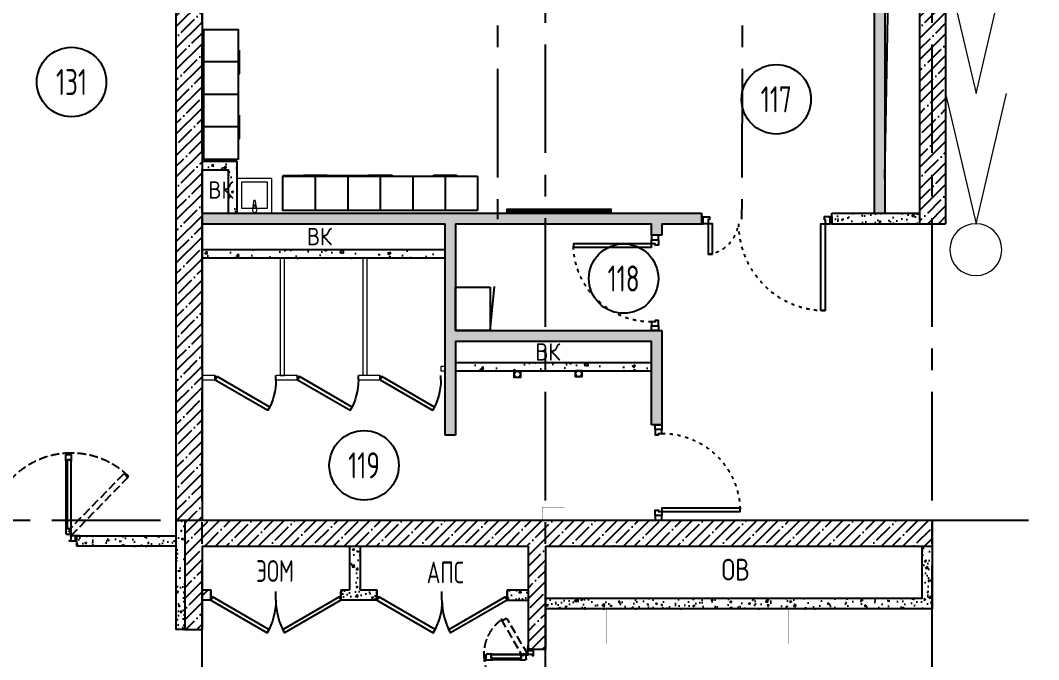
# Model space of a CAD drawing. Header units: millimetres. Extents: x -9318 to 9016603, y 0 to 838141.
# Drawn here: x 78905 to 90633, y 169968 to 177329 of the extents above; entities that cross this region are included whole.
import ezdxf
from ezdxf import colors
from ezdxf.entities.mleader import LeaderData, LeaderLine
from ezdxf.enums import TextEntityAlignment as Align
from ezdxf.math import Vec2, Vec3

# ---------------------------------------------------------------- set-up
doc = ezdxf.new("R2010")
doc.units = ezdxf.units.MM
for name, pattern in [('ACAD_ISO03W100', [30, 12, -18]), ('CENTER', [2, 1.25, -0.25, 0.25, -0.25]), ('ГОСТ 2.303 4', [7, 5, -2, 0])]:
    doc.linetypes.add(name, pattern=pattern)
for name, color, linetype, lineweight in [('АР_Номер помещения', 1, 'Continuous', 25), ('Сан.техника', 151, 'Continuous', 9), ('ТХ_мебель передв', 250, 'Continuous', 13)]:
    doc.layers.add(name, color=color, linetype=linetype, lineweight=lineweight)
doc.layers.add('ТХ_дозаторы', color=7, linetype='Continuous')
doc.layers.add('ТХ_обор_бытовое', color=14, linetype='Continuous')
doc.styles.add('ICOCPEUR', font='isocpeur.ttf')
doc.styles.add('ISOCPEUR', font='isocpeur.ttf', dxfattribs={"width": 0.7})
doc.linetypes.add('Ground1', pattern='A,12,[130,ltypeshp.shx,S=3,R=-150,X=0,Y=-2.598],3,[130,ltypeshp.shx,S=3,R=-150,X=0,Y=-2.598],3,[130,ltypeshp.shx,S=3,R=-150,X=0,Y=-2.598],0', length=18)
doc.linetypes.add('Ground2', pattern='A,12,[130,ltypeshp.shx,S=3,R=-210,X=0,Y=-2.598],3,[130,ltypeshp.shx,S=3,R=-210,X=0,Y=-2.598],3,[130,ltypeshp.shx,S=3,R=-210,X=0,Y=-2.598],0', length=18)
pattern_1 = [(50, (275635.95, 96407.27), (215.17805, -18.82564), [22.5, -247.5]), (355, (275635.95, 96407.27), (-41.6254, 225.65764), [18, -198]), (100.45144, (275653.88, 96405.7), (173.55265, 206.832), [19.12206, -210.34263]), (46.1842, (275635.95, 96467.27), (320.1724, -49.6558), [33.75, -371.25]), (96.63564, (275662.63, 96463.14), (280.3986, 292.2356), [28.6831, -315.51413]), (351.18416, (275635.95, 96467.27), (280.3986, 292.2356), [27, -297]), (21, (275665.95, 96452.27), (179.07212, -120.78567), [22.5, -247.5]), (326, (275665.95, 96452.27), (72.9946, 217.54501), [18, -198]), (71.45144, (275680.87, 96442.2), (252.06671, 96.75935), [19.12206, -210.34263]), (37.5, (275635.95, 96407.274), (3.647957, 99.868156), [0, -195.6, 0, -201, 0, -198.75]), (7.5, (275635.95, 96407.27), (78.92086, 118.323514), [0, -114.6, 0, -191.1, 0, -75.75]), (327.5, (275569.05, 96407.274), (160.14673, -6.76646), [0, -75, 0, -234, 0, -310.5]), (317.5, (275539.05, 96407.27), (174.95585, 30.031495), [0, -97.5, 0, -155.4, 0, -220.5])]

# ---------------------------------------------------------------- blocks, each defined once
blk = doc.blocks.new('*U980')
at = {"color": 8}
for p, q in [((-750, 0), (-750, 100)), ((0, 0), (0, 100))]:
    blk.add_line(p, q, dxfattribs=at)
blk.add_lwpolyline([(0, 0), (-650, -375), (-671, -337), (-22, 38)], close=True, dxfattribs=at)
blk.add_arc((0, 0), 750, 180, 210, dxfattribs=at)
blk = doc.blocks.new('*U975')
at = {"color": 8}
for p, q in [((-750, 0), (-750, 100)), ((0, 0), (0, 100))]:
    blk.add_line(p, q, dxfattribs=at)
blk.add_lwpolyline([(0, 0), (-650, -375), (-671, -337), (-22, 38)], close=True, dxfattribs=at)
blk.add_arc((0, 0), 750, 180, 210, dxfattribs=at)
blk = doc.blocks.new('*U971')
at = {"color": 8}
for p, q in [((-700, 0), (-700, 50)), ((0, 0), (0, 50))]:
    blk.add_line(p, q, dxfattribs=at)
blk.add_lwpolyline([(0, 0), (-606, -350), (-628, -312), (-22, 38)], close=True, dxfattribs=at)
blk.add_arc((0, 0), 700, 180, 210, dxfattribs=at)
blk = doc.blocks.new('*U961')
at = {"color": 8}
for p, q in [((-700, 0), (-700, 50)), ((0, 0), (0, 50))]:
    blk.add_line(p, q, dxfattribs=at)
blk.add_lwpolyline([(0, 0), (-606, -350), (-628, -312), (-22, 38)], close=True, dxfattribs=at)
blk.add_arc((0, 0), 700, 180, 210, dxfattribs=at)
blk = doc.blocks.new('*U962')
at = {"color": 8}
for p, q in [((-700, 0), (-700, 50)), ((0, 0), (0, 50))]:
    blk.add_line(p, q, dxfattribs=at)
blk.add_lwpolyline([(0, 0), (-606, -350), (-628, -312), (-22, 38)], close=True, dxfattribs=at)
blk.add_arc((0, 0), 700, 180, 210, dxfattribs=at)
blk = doc.blocks.new('*U963')
at = {"color": 8}
for points in [[(-55, -80), (-55, 0), (-115, 0), (-115, -40), (-100, -40), (-100, -80), (-55, -80)], [(0, 0), (0, -80), (-55, -80), (-55, 0), (0, 0)], [(-1100, 0), (-1100, -80), (-1045, -80), (-1045, 0), (-1100, 0)], [(-1045, -80), (-1045, 0), (-985, 0), (-985, -40), (-1000, -40), (-1000, -80), (-1045, -80)]]:
    blk.add_lwpolyline(points, dxfattribs=at)
blk.add_lwpolyline([(-100, -80), (-100, -980), (-140, -980), (-140, -80)], close=True, dxfattribs=at)
at = {"color": 8, "linetype": 'ACAD_ISO03W100', "ltscale": 3}
blk.add_arc((-100, -80), 900, 180, 270, dxfattribs=at)
blk = doc.blocks.new('*U964')
at = {"color": 8}
blk.add_lwpolyline([(100, 80), (100, 980), (140, 980), (140, 80)], close=True, dxfattribs=at)
for points in [[(0, 0), (0, 80), (55, 80), (55, 0), (0, 0)], [(55, 80), (55, 0), (115, 0), (115, 40), (100, 40), (100, 80), (55, 80)], [(1045, 80), (1045, 0), (985, 0), (985, 40), (1000, 40), (1000, 80), (1045, 80)], [(1100, 0), (1100, 80), (1045, 80), (1045, 0), (1100, 0)]]:
    blk.add_lwpolyline(points, dxfattribs=at)
at = {"color": 8, "linetype": 'ACAD_ISO03W100', "ltscale": 3}
blk.add_arc((100, 80), 900, 0, 90, dxfattribs=at)
blk = doc.blocks.new('*U792')
at = {"color": 8}
for p, q in [((-96, -61), (-861, -61)), ((-863, -125), (-94, -125)), ((-412, -1489), (-96, -1489)), ((-94, -1425), (-410, -1425))]:
    blk.add_line(p, q, dxfattribs=at)
at = {"color": 8, "linetype": 'ГОСТ 2.303 4', "ltscale": 20}
for points in [[(-66, -90), (-60, -84), (-53, -91), (-52, -90), (-54, -88), (-17, -50), (-11, -57), (-15, -61), (-10, -67), (-4, -61), (-684, 601), (-689, 596), (-683, 590), (-679, 595), (-672, 588), (-709, 551), (-712, 553), (-713, 552), (-705, 545), (-711, 539)], [(-241, -1899), (-248, -1895), (-253, -1904), (-254, -1903), (-253, -1901), (-298, -1874), (-303, -1882), (-298, -1885), (-301, -1892), (-308, -1888), (-71, -1478), (-65, -1482), (-59, -1473), (-58, -1474), (-60, -1476), (-14, -1503), (-9, -1495), (-15, -1492), (-11, -1485), (-4, -1489)]]:
    blk.add_lwpolyline(points, close=True, dxfattribs=at)
at = {"color": 8}
for points in [[(60, -12), (60, -80), (52, -80), (52, -63), (6, -63), (6, -66), (4, -66), (4, -56), (-4, -56), (-4, 12), (0, 12), (0, 4), (-2, 4), (-2, -17), (56, -17), (56, -12)], [(-953, -69), (-953, -61), (-861, -61), (-861, -68), (-877, -68), (-877, -104), (-863, -104), (-863, -125), (-929, -125), (-929, -117), (-939, -117), (-939, -115), (-936, -115), (-936, -63), (-945, -63), (-945, -69)], [(-80, -104), (-877, -104), (-877, -68), (-80, -68)], [(-4, -69), (-4, -61), (-96, -61), (-96, -68), (-80, -68), (-80, -104), (-94, -104), (-94, -125), (-28, -125), (-28, -117), (-18, -117), (-18, -115), (-21, -115), (-21, -63), (-12, -63), (-12, -69)], [(-502, -1433), (-502, -1425), (-410, -1425), (-410, -1446), (-426, -1446), (-426, -1482), (-412, -1482), (-412, -1489), (-478, -1489), (-478, -1481), (-488, -1481), (-488, -1479), (-485, -1479), (-485, -1427), (-494, -1427), (-494, -1433)], [(-426, -1446), (-80, -1446), (-80, -1482), (-426, -1482)], [(-4, -1481), (-4, -1489), (-96, -1489), (-96, -1482), (-80, -1482), (-80, -1446), (-94, -1446), (-94, -1425), (-28, -1425), (-28, -1433), (-18, -1433), (-18, -1435), (-21, -1435), (-21, -1487), (-12, -1487), (-12, -1481)], [(60, -1538), (60, -1470), (52, -1470), (52, -1487), (6, -1487), (6, -1484), (4, -1484), (4, -1494), (-4, -1494), (-4, -1562), (0, -1562), (0, -1554), (-2, -1554), (-2, -1533), (56, -1533), (56, -1538)]]:
    blk.add_lwpolyline(points, close=True, dxfattribs=at)
at = {"color": 8, "linetype": 'Ground2'}
blk.add_lwpolyline([(0, 39), (0, 0), (60, 0)], dxfattribs=at)
at = {"color": 8, "linetype": 'Ground1'}
blk.add_lwpolyline([(60, -1550), (0, -1550), (0, -1589)], dxfattribs=at)
at = {"color": 8, "linetype": 'ГОСТ 2.303 4', "ltscale": 20}
for centre, radius, start, end in [((-4, -61), 949, 135.7298, 180.1036), ((-4, -61), 949, 180, 270), ((-4, -1489), 502, 90, 172.6747), ((-4, -1489), 501, 172.6747, 232.6607)]:
    blk.add_arc(centre, radius, start, end, dxfattribs=at)
blk = doc.blocks.new('_DotSmall')
at = {"color": 8, "linetype": 'ByBlock', "const_width": 0.5}
blk.add_lwpolyline([(-0.0625, 0, 1), (0.0625, 0, 1)], format="xyb", close=True, dxfattribs=at)
blk = doc.blocks.new('*U522')
at = {"color": 8}
for p, q in [((-96, -61), (-861, -61)), ((-863, -125), (-94, -125)), ((-412, -1489), (-96, -1489)), ((-94, -1425), (-410, -1425))]:
    blk.add_line(p, q, dxfattribs=at)
at = {"color": 8, "linetype": 'ГОСТ 2.303 4', "ltscale": 20}
for points in [[(-66, -90), (-60, -84), (-53, -91), (-52, -90), (-54, -88), (-17, -50), (-11, -57), (-15, -61), (-10, -67), (-4, -61), (-684, 601), (-689, 596), (-683, 590), (-679, 595), (-672, 588), (-709, 551), (-712, 553), (-713, 552), (-705, 545), (-711, 539)], [(-241, -1899), (-248, -1895), (-253, -1904), (-254, -1903), (-253, -1901), (-298, -1874), (-303, -1882), (-298, -1885), (-301, -1892), (-308, -1888), (-71, -1478), (-65, -1482), (-59, -1473), (-58, -1474), (-60, -1476), (-14, -1503), (-9, -1495), (-15, -1492), (-11, -1485), (-4, -1489)]]:
    blk.add_lwpolyline(points, close=True, dxfattribs=at)
at = {"color": 8}
for points in [[(60, -12), (60, -80), (52, -80), (52, -63), (6, -63), (6, -66), (4, -66), (4, -56), (-4, -56), (-4, 12), (0, 12), (0, 4), (-2, 4), (-2, -17), (56, -17), (56, -12)], [(-953, -69), (-953, -61), (-861, -61), (-861, -68), (-877, -68), (-877, -104), (-863, -104), (-863, -125), (-929, -125), (-929, -117), (-939, -117), (-939, -115), (-936, -115), (-936, -63), (-945, -63), (-945, -69)], [(-80, -104), (-877, -104), (-877, -68), (-80, -68)], [(-4, -69), (-4, -61), (-96, -61), (-96, -68), (-80, -68), (-80, -104), (-94, -104), (-94, -125), (-28, -125), (-28, -117), (-18, -117), (-18, -115), (-21, -115), (-21, -63), (-12, -63), (-12, -69)], [(-502, -1433), (-502, -1425), (-410, -1425), (-410, -1446), (-426, -1446), (-426, -1482), (-412, -1482), (-412, -1489), (-478, -1489), (-478, -1481), (-488, -1481), (-488, -1479), (-485, -1479), (-485, -1427), (-494, -1427), (-494, -1433)], [(-426, -1446), (-80, -1446), (-80, -1482), (-426, -1482)], [(-4, -1481), (-4, -1489), (-96, -1489), (-96, -1482), (-80, -1482), (-80, -1446), (-94, -1446), (-94, -1425), (-28, -1425), (-28, -1433), (-18, -1433), (-18, -1435), (-21, -1435), (-21, -1487), (-12, -1487), (-12, -1481)], [(60, -1538), (60, -1470), (52, -1470), (52, -1487), (6, -1487), (6, -1484), (4, -1484), (4, -1494), (-4, -1494), (-4, -1562), (0, -1562), (0, -1554), (-2, -1554), (-2, -1533), (56, -1533), (56, -1538)]]:
    blk.add_lwpolyline(points, close=True, dxfattribs=at)
at = {"color": 8, "linetype": 'Ground2'}
blk.add_lwpolyline([(0, 39), (0, 0), (60, 0)], dxfattribs=at)
at = {"color": 8, "linetype": 'Ground1'}
blk.add_lwpolyline([(60, -1550), (0, -1550), (0, -1589)], dxfattribs=at)
at = {"color": 8, "linetype": 'ГОСТ 2.303 4', "ltscale": 20}
for centre, radius, start, end in [((-4, -61), 949, 135.7298, 180.1036), ((-4, -61), 949, 180, 270), ((-4, -1489), 502, 90, 172.6747), ((-4, -1489), 501, 172.6747, 232.6607)]:
    blk.add_arc(centre, radius, start, end, dxfattribs=at)
blk = doc.blocks.new('*U1046')
at = {"layer": 'АР_Номер помещения', "color": 8}
blk.add_circle((-15297, 5939), 400, dxfattribs=at)
at = {"color": 8, "style": 'ISOCPEUR', "width": 0.7, "flags": 1}
blk.add_attdef('КАТЕГОРИЯ', (-499, -2092), '', height=250, dxfattribs=at)
at = {"layer": 'АР_Номер помещения', "color": 8, "style": 'ISOCPEUR', "width": 0.7}
blk.add_attdef('НОМЕР_ПОМЕЩЕНИЯ', text='', height=300, dxfattribs=at).set_placement((-15297, 5939), align=Align.MIDDLE_CENTER)
blk = doc.blocks.new('*U1024')
at = {"layer": 'АР_Номер помещения', "color": 8}
blk.add_circle((-13860, 4283), 400, dxfattribs=at)
at = {"color": 8, "style": 'ISOCPEUR', "width": 0.7, "flags": 1}
blk.add_attdef('КАТЕГОРИЯ', (-499, -2092), '', height=250, dxfattribs=at)
at = {"layer": 'АР_Номер помещения', "color": 8, "style": 'ISOCPEUR', "width": 0.7}
blk.add_attdef('НОМЕР_ПОМЕЩЕНИЯ', text='', height=300, dxfattribs=at).set_placement((-13860, 4283), align=Align.MIDDLE_CENTER)
blk = doc.blocks.new('*U1020')
at = {"layer": 'АР_Номер помещения', "color": 8}
blk.add_circle((-16307, 665), 400, dxfattribs=at)
at = {"color": 8, "style": 'ISOCPEUR', "width": 0.7, "flags": 1}
blk.add_attdef('КАТЕГОРИЯ', (-499, -2092), '', height=250, dxfattribs=at)
at = {"layer": 'АР_Номер помещения', "color": 8, "style": 'ISOCPEUR', "width": 0.7}
blk.add_attdef('НОМЕР_ПОМЕЩЕНИЯ', text='', height=300, dxfattribs=at).set_placement((-16307, 665), align=Align.MIDDLE_CENTER)
blk = doc.blocks.new('*U1021')
at = {"layer": 'АР_Номер помещения', "color": 8}
blk.add_circle((-21496, 2334), 400, dxfattribs=at)
at = {"color": 8, "style": 'ISOCPEUR', "width": 0.7, "flags": 1}
blk.add_attdef('КАТЕГОРИЯ', (-499, -2092), '', height=250, dxfattribs=at)
at = {"layer": 'АР_Номер помещения', "color": 8, "style": 'ISOCPEUR', "width": 0.7}
blk.add_attdef('НОМЕР_ПОМЕЩЕНИЯ', text='', height=300, dxfattribs=at).set_placement((-21496, 2334), align=Align.MIDDLE_CENTER)
blk = doc.blocks.new('Полуторная_на лестницу')
at = {"color": 8}
for points in [[(75, 80), (75, 1080), (125, 1080), (125, 80)], [(1375, 430), (1375, 80), (1425, 80), (1425, 430)]]:
    blk.add_lwpolyline(points, close=True, dxfattribs=at)
for points in [[(0, 0), (0, 80), (20, 80), (20, 0), (0, 0)], [(20, 80), (20, 0), (90, 0), (90, 30), (75, 30), (75, 80), (20, 80)], [(1480, 80), (1480, 0), (1410, 0), (1410, 30), (1425, 30), (1425, 80), (1480, 80)], [(1500, 0), (1500, 80), (1480, 80), (1480, 0), (1500, 0)]]:
    blk.add_lwpolyline(points, dxfattribs=at)
at = {"color": 8, "linetype": 'ACAD_ISO03W100', "ltscale": 3}
for centre, radius, start, end in [((75, 80), 1000, 0, 90), ((1465, 40), 392, 95.9075, 174.0925)]:
    blk.add_arc(centre, radius, start, end, dxfattribs=at)
blk = doc.blocks.new('*U787')
at = {"color": 8}
for p, q in [((-750, 0), (-750, 100)), ((0, 0), (0, 100))]:
    blk.add_line(p, q, dxfattribs=at)
blk.add_lwpolyline([(0, 0), (-650, -375), (-671, -337), (-22, 38)], close=True, dxfattribs=at)
blk.add_arc((0, 0), 750, 180, 210, dxfattribs=at)
blk = doc.blocks.new('*U788')
at = {"color": 8}
for p, q in [((-750, 0), (-750, 100)), ((0, 0), (0, 100))]:
    blk.add_line(p, q, dxfattribs=at)
blk.add_lwpolyline([(0, 0), (-650, -375), (-671, -337), (-22, 38)], close=True, dxfattribs=at)
blk.add_arc((0, 0), 750, 180, 210, dxfattribs=at)
blk = doc.blocks.new('У007')
at = {"layer": 'Сан.техника', "color": 8, "linetype": 'Continuous', "lineweight": 5}
for p, q in [((-172833, 79060), (-172839, 79007)), ((-172833, 79060), (-172839, 79007)), ((-172804, 79007), (-172810, 79060)), ((-172804, 79007), (-172810, 79060)), ((-172842, 78997), (-172846, 78955)), ((-172842, 78997), (-172846, 78955)), ((-172835, 78980), (-172835, 78995)), ((-172835, 78980), (-172835, 78995)), ((-172808, 78980), (-172835, 78980)), ((-172808, 78980), (-172835, 78980)), ((-172808, 78995), (-172808, 78980)), ((-172808, 78995), (-172808, 78980)), ((-172796, 78955), (-172800, 78997)), ((-172796, 78955), (-172800, 78997))]:
    blk.add_line(p, q, dxfattribs=at)
for points in [[(-172621, 78921), (-172621, 79321), (-173021, 79321), (-173021, 78921)], [(-172671, 78980), (-172671, 79280), (-172971, 79280), (-172971, 78980)], [(-172671, 78980), (-172671, 79280), (-172971, 79280), (-172971, 78980)]]:
    blk.add_lwpolyline(points, close=True, dxfattribs=at)
for centre, radius, start, end in [((-172821, 79058), 11.2, 7.1386, 172.8608), ((-172821, 79058), 11.2, 7.1386, 172.8608), ((-172821, 78955), 25, 179.9997, 359.9997), ((-172821, 78955), 25, 179.9997, 359.9997), ((-172821, 78995), 21.1, 147.2287, 174.8301), ((-172821, 78995), 21.1, 147.2287, 174.8301), ((-172821, 78995), 21.1, 32.7707, 147.2287), ((-172821, 78995), 21.1, 32.7707, 147.2287), ((-172821, 78995), 13.6, 359.9997, 179.9997), ((-172821, 78995), 13.6, 359.9997, 179.9997), ((-172821, 78995), 21.1, 5.1693, 32.7707), ((-172821, 78995), 21.1, 5.1693, 32.7707)]:
    blk.add_arc(centre, radius, start, end, dxfattribs=at)
blk = doc.blocks.new('A$C3da1b1ea')
at = {"color": 8, "lineweight": 0}
blk.add_lwpolyline([(0, 0), (50, 0), (50, -1200), (0, -1200), (0, 0)], dxfattribs=at)
blk = doc.blocks.new('Шкаф для ПУИ 500х400')
at = {"color": 8}
blk.add_line((400, 0), (450, -510), dxfattribs=at)
blk.add_lwpolyline([(400, -500), (400, 0), (0, 0), (0, -500)], close=True, dxfattribs=at)
blk = doc.blocks.new('У226')
at = {"color": 8, "ltscale": 0.1, "const_width": 2}
blk.add_lwpolyline([(291837, -218417), (292137, -218417), (292137, -218817), (291837, -218817)], close=True, dxfattribs=at)
blk = doc.blocks.new('У101')
at = {"layer": 'ТХ_мебель передв', "color": 8, "const_width": 2}
blk.add_lwpolyline([(341448, -227858), (342148, -227858), (342148, -228258), (341448, -228258)], close=True, dxfattribs=at)
blk = doc.blocks.new('У012')
at = {"layer": 'ТХ_мебель передв', "color": 8}
blk.add_open_spline([(-181454, 44964, -1), (-181454, 44799, -1), (-181586, 44667, -1), (-181750, 44667, -1), (-181920, 44667, -1), (-182052, 44799, -1), (-182052, 44964, -1), (-182052, 45133, -1), (-181920, 45265, -1), (-181750, 45265, -1), (-181586, 45265, -1), (-181454, 45133, -1), (-181454, 44964, -1)], degree=3, knots=[0, 0, 0, 0, 1, 1, 1, 2, 2, 2, 3, 3, 3, 4, 4, 4, 4], dxfattribs=at)
blk = doc.blocks.new('У016')
at = {"layer": 'ТХ_мебель передв', "color": 8, "lineweight": 0, "ltscale": 100, "transparency": 33554687}
for p, q in [((-49562.5, 37416.5), (-49212.5, 35916.5)), ((-49212.5, 35916.5), (-48862.5, 37416.5))]:
    blk.add_line(p, q, dxfattribs=at)
at = {"layer": 'ТХ_мебель передв', "color": 8, "lineweight": 0, "ltscale": 100, "transparency": 33554687, "const_width": 1}
blk.add_lwpolyline([(-49562.5, 37416.5), (-49562.5, 35916.5), (-48862.5, 35916.5), (-48862.5, 37416.5)], close=True, dxfattribs=at)
blk = doc.blocks.new('У240')
at = {"layer": 'ТХ_обор_бытовое', "color": 8, "lineweight": 0, "ltscale": 100, "transparency": 33554687, "const_width": 2}
blk.add_lwpolyline([(259065, 2932), (259065, 3192), (259215, 3192), (259215, 2932)], close=True, dxfattribs=at)
blk = doc.blocks.new('A$C500e89c7')
at = {"color": 8, "ltscale": 100}
blk.add_circle((-37, 37), 35.3, dxfattribs=at)
at = {"layer": 'ТХ_дозаторы', "color": 8, "ltscale": 100}
blk.add_lwpolyline([(-73, 75), (0, 75), (0, 0), (-73, 0)], close=True, dxfattribs=at)

msp = doc.modelspace()

# ---------------------------------------------------------------- hatches: boundary and pattern name
at = {"ltscale": 100}
h = msp.add_hatch(dxfattribs=at)
h.set_pattern_fill('ANSI35', color=256, scale=700)
h.set_pattern_definition([(45, (-887755.71, 261612.85), (-123.743687, 123.743687), []), (45, (-887631.97, 261612.85), (-123.743687, 123.743687), [218.75, -43.75, 0, -43.75])])
h.paths.add_polyline_path([(80997.1, 183057.96), (80697.1, 183057.96), (80697.1, 179092.96), (80447.1, 179092.96), (80447.1, 178892.96), (80697.1, 178892.96), (80697.1, 171572.96), (80797.1, 171572.96), (80797.1, 170315.44), (80997.1, 170315.44), (80997.1, 171272.96), (84752.1, 171272.96), (84752.1, 170090.44), (84952.1, 170090.44), (84952.1, 171272.96), (89407.1, 171272.96), (89407.1, 171572.96), (80997.1, 171572.96), (80997.1, 182757.96)])
h = msp.add_hatch(dxfattribs=at)
h.set_pattern_fill('AR-CONC', color=256, scale=30)
h.set_pattern_definition([(50, (275635.95, 96407.27), (215.17805, -18.82564), [22.5, -247.5]), (355, (275635.95, 96407.27), (-41.6254, 225.65764), [18, -198]), (100.45144, (275653.88, 96405.7), (173.55265, 206.832), [19.12206, -210.34263]), (46.1842, (275635.95, 96467.27), (320.1724, -49.6558), [33.75, -371.25]), (96.63564, (275662.63, 96463.14), (280.3986, 292.2356), [28.6831, -315.51413]), (351.18416, (275635.95, 96467.27), (280.3986, 292.2356), [27, -297]), (21, (275665.95, 96452.27), (179.07212, -120.78567), [22.5, -247.5]), (326, (275665.95, 96452.27), (72.9946, 217.54501), [18, -198]), (71.45144, (275680.87, 96442.2), (252.06671, 96.75935), [19.12206, -210.34263]), (37.5, (275635.95, 96407.274), (3.647957, 99.868156), [0, -195.6, 0, -201, 0, -198.75]), (7.5, (275635.95, 96407.27), (78.92086, 118.323514), [0, -114.6, 0, -191.1, 0, -75.75]), (327.5, (275569.05, 96407.274), (160.14673, -6.76646), [0, -75, 0, -234, 0, -310.5]), (317.5, (275539.05, 96407.27), (174.95585, 30.03149), [0, -97.5, 0, -155.4, 0, -220.5])])
h.paths.add_polyline_path([(88741.3, 182757.9), (88861.3, 182757.9), (88861.3, 175107.6), (88741.3, 175107.6)])
h = msp.add_hatch(dxfattribs=at)
h.set_pattern_fill('ANSI35', color=256, scale=700)
h.set_pattern_definition([(45, (-884940.71, 273547.5), (-123.743687, 123.743687), []), (45, (-884816.97, 273547.5), (-123.743687, 123.743687), [218.75, -43.75, 0, -43.75])])
h.paths.add_polyline_path([(89562.1, 182757.96), (89262.1, 182757.96), (89262.1, 174987.6), (89562.1, 174987.6)])
h = msp.add_hatch(dxfattribs=at)
h.set_pattern_fill('AR-CONC', color=256, scale=30)
h.set_pattern_definition(pattern_1)
h.paths.add_polyline_path([(81397.03, 175705.74), (80997.1, 175705.74), (80997.1, 175605.74), (81297.03, 175605.74), (81297.03, 175107.6), (81397.03, 175107.6)])
h = msp.add_hatch(dxfattribs=at)
h.set_pattern_fill('AR-CONC', color=256, scale=30)
h.set_pattern_definition(pattern_1)
h.paths.add_polyline_path([(86294.39, 173755.99), (83917.42, 173755.99), (83917.42, 174987.6), (86174.51, 174987.6), (86174.82, 174847.13), (86294.82, 174847.42), (86294.51, 174987.6), (86751.09, 174987.6), (86751.22, 175107.6), (81149.83, 175107.67), (80997.1, 175107.67), (80997.1, 174987.72), (83797.42, 174987.6), (83797.42, 172553.69), (83912.56, 172553.69), (83917.42, 172558.55), (83917.42, 173635.99), (86174.43, 173635.99), (86174.82, 172672.93), (86294.82, 172672.98)])
h = msp.add_hatch(dxfattribs=at)
h.set_pattern_fill('AR-CONC', color=256, scale=30)
h.set_pattern_definition(pattern_1)
h.paths.add_polyline_path([(89262.1, 175107.6), (88251.15, 175107.54), (88251.16, 174987.54), (89262.1, 174987.6)])
h = msp.add_hatch(dxfattribs=at)
h.set_pattern_fill('AR-CONC', color=256, scale=2)
h.set_pattern_definition([(50, (-399102.3, 4239.42), (364.36934, -31.87817), [38.1, -419.1]), (355, (-399102.3, 4239.4), (-70.48684, 382.1137), [30.48, -335.28117]), (100.451445, (-399071.94, 4236.76), (293.8825, 350.2355), [32.38002, -356.1805]), (46.1842, (-399102.3, 4341), (542.1581, -84.08466), [57.15, -628.65]), (96.63556, (-399057.1, 4334), (474.80827, 494.85225), [48.57005, -534.2712]), (351.18415, (-399102.3, 4341), (474.80827, 494.85225), [45.71993, -502.91946]), (21, (-399051.5, 4315.62), (303.22878, -204.5304), [38.1, -419.1]), (326, (-399051.5, 4315.6), (123.60406, 368.37593), [30.48, -335.28]), (71.451445, (-399026.23, 4298.57), (426.83284, 163.84554), [32.38002, -356.17988]), (37.5, (-399102.3, 4239.42), (6.177207, 169.110078), [0, -331.216, 0, -340.36, 0, -336.55]), (7.5, (-399102.3, 4239.42), (133.639325, 200.36115), [0, -194.056, 0, -323.596, 0, -128.27]), (327.5, (-399215.59, 4239.42), (271.18119, -11.457488), [0, -127, 0, -396.24, 0, -525.78]), (317.5, (-399266.39, 4239.42), (296.25836, 50.85298), [0, -165.1, 0, -263.144, 0, -373.38])])
h.paths.add_polyline_path([(83797.42, 174689), (80997.1, 174688.75), (80997.09, 174588.75), (83797.42, 174589)])
h = msp.add_hatch(dxfattribs=at)
h.set_pattern_fill('AR-CONC', color=256, scale=2)
h.set_pattern_definition([(50, (-396285.35, 2941.27), (364.36934, -31.87817), [38.1, -419.1]), (355, (-396285.35, 2941.27), (-70.48684, 382.1137), [30.48, -335.28117]), (100.451445, (-396254.98, 2938.62), (293.8825, 350.2355), [32.38002, -356.1805]), (46.1842, (-396285.35, 3042.87), (542.1581, -84.08466), [57.15, -628.65]), (96.63556, (-396240.17, 3035.87), (474.80827, 494.85225), [48.57005, -534.2712]), (351.18415, (-396285.35, 3042.9), (474.80827, 494.85225), [45.71993, -502.91946]), (21, (-396234.55, 3017.47), (303.22878, -204.5304), [38.1, -419.1]), (326, (-396234.55, 3017.47), (123.60406, 368.37593), [30.48, -335.28]), (71.451445, (-396209.28, 3000.43), (426.83284, 163.84554), [32.38002, -356.17988]), (37.5, (-396285.35, 2941.27), (6.177207, 169.110078), [0, -331.216, 0, -340.36, 0, -336.55]), (7.5, (-396285.35, 2941.27), (133.639325, 200.36115), [0, -194.056, 0, -323.596, 0, -128.27]), (327.5, (-396398.63, 2941.27), (271.18119, -11.457488), [0, -127, 0, -396.24, 0, -525.78]), (317.5, (-396449.43, 2941.27), (296.25836, 50.85298), [0, -165.1, 0, -263.144, 0, -373.38])])
h.paths.add_polyline_path([(86174.53, 173390.85), (83917.42, 173390.61), (83917.41, 173290.61), (86174.57, 173290.85)])
h = msp.add_hatch(dxfattribs=at)
h.set_pattern_fill('AR-CONC', color=256, scale=30)
h.set_pattern_definition(pattern_1)
h.paths.add_polyline_path([(80697.1, 171572.96), (80797.1, 171572.96), (80797.1, 170315.44), (80697.1, 170315.44)])
h = msp.add_hatch(dxfattribs=at)
h.set_pattern_fill('AR-CONC', color=256, scale=30)
h.set_pattern_definition(pattern_1)
h.paths.add_polyline_path([(79552.1, 171272.96), (79552.1, 171392.96), (79552.1, 171392.96), (79552.1, 171272.96), (80696.98, 171272.96), (80697.22, 171392.96), (79552.1, 171392.96)])
h = msp.add_hatch(dxfattribs=at)
h.set_pattern_fill('AR-CONC', color=256, scale=30)
h.set_pattern_definition(pattern_1)
h.paths.add_polyline_path([(84510.35, 170771.75), (84510.35, 170651.75), (84751.98, 170651.75), (84752.22, 170771.75)])
h.paths.add_polyline_path([(83010.35, 170651.75), (83010.35, 170771.75), (82817.1, 170771.75), (82817.1, 171272.96), (82697.1, 171272.96), (82697.1, 170771.75), (82597.21, 170771.75), (82596.99, 170651.75)])
h = msp.add_hatch(dxfattribs=at)
h.set_pattern_fill('AR-CONC', color=256, scale=30)
h.set_pattern_definition(pattern_1)
h.paths.add_polyline_path([(89407.22, 170771.75), (89407.1, 170771.75), (89407.1, 171272.96), (89287.1, 171272.96), (89287.1, 170671.75), (84952.21, 170671.75), (84952.1, 170551.75), (89407.09, 170551.75)])
h = msp.add_hatch(dxfattribs=at)
h.set_pattern_fill('ANSI32', color=256, scale=500)
h.set_pattern_definition([(45, (-885386.84, 243853.26), (-132.58252, 132.58252), []), (45, (-885298.45, 243853.26), (-132.58252, 132.58252), [])])
h.paths.add_polyline_path([(81097.1, 170771.75), (80997.1, 170771.75), (80997.1, 170651.75), (81097.1, 170651.75)])

# ---------------------------------------------------------------- linework, layer by layer
at = {"linetype": 'CENTER', "ltscale": 1000}
for p, q in [((84402.03, 230770.43), (84402.03, 175038.08)), ((87402.03, 230770.43), (87212.03, 175038.08)), ((80997.1, 149801.69), (80997.1, 184109.16)), ((84952.1, 149801.69), (84952.1, 184109.16)), ((89407.1, 149801.69), (89407.1, 184109.16)), ((51268.34, 171572.96), (134865.51, 171572.96))]:
    msp.add_line(p, q, dxfattribs=at)
at = {"ltscale": 100}
for p, q in [((80997.1, 182757.96), (80997.1, 171572.96)), ((89262.1, 182757.96), (89262.1, 174987.6)), ((89562.1, 182757.96), (89562.1, 174987.6)), ((80697.1, 178892.96), (80697.1, 171572.96)), ((80997.1, 175705.74), (81397.03, 175705.74)), ((81397.03, 175705.74), (81397.03, 175107.6)), ((89262.1, 174987.6), (89562.1, 174987.6)), ((80697.1, 171572.96), (80797.1, 171572.96)), ((80697.1, 171572.96), (80697.1, 170315.44)), ((80797.1, 171572.96), (80797.1, 170315.44)), ((80997.1, 171572.96), (89407.1, 171572.96)), ((89407.1, 171572.96), (89407.1, 171272.96)), ((79552.1, 171392.96), (79552.1, 171272.96)), ((80697.1, 171392.96), (80697.1, 171272.96)), ((80997.1, 171272.96), (80997.1, 170315.44)), ((80997.1, 171272.96), (84752.1, 171272.96)), ((84752.1, 171272.96), (84752.1, 170090.44)), ((84952.1, 171272.96), (89407.1, 171272.96)), ((84952.1, 171272.96), (84952.1, 170090.44)), ((83010.35, 170771.75), (83010.35, 170651.75)), ((84510.35, 170771.75), (84510.35, 170651.75)), ((83010.35, 170651.75), (82597.1, 170651.75)), ((84510.35, 170651.75), (84752.1, 170651.75)), ((80797.1, 170315.44), (80697.1, 170315.44)), ((80797.1, 170315.44), (80997.1, 170315.44)), ((84752.1, 170090.44), (84952.1, 170090.44))]:
    msp.add_line(p, q, dxfattribs=at)
for p, q in [((81413.74, 176850.22), (81018.67, 176850.22)), ((81413.74, 176476.22), (81018.67, 176476.22)), ((81413.74, 176102.22), (81018.67, 176102.22)), ((81413.74, 175728.22), (81018.67, 175728.22)), ((82165.58, 175546.09), (82437.4, 175546.09)), ((82301.49, 175535.16), (82301.49, 175140.09)), ((82675.49, 175535.16), (82675.49, 175140.09)), ((82913.58, 175546.09), (83185.4, 175546.09)), ((83049.49, 175535.16), (83049.49, 175140.09)), ((83423.49, 175535.16), (83423.49, 175140.09)), ((83661.58, 175546.09), (83933.4, 175546.09)), ((83797.49, 175535.16), (83797.49, 175140.09)), ((84171.49, 175535.16), (84171.49, 175140.09))]:
    msp.add_line(p, q)
for points in [[(88741.3, 175107.6), (88741.3, 182757.9)], [(88861.3, 175507.6), (88993.88, 182587.65), (89262.1, 182757.96)], [(88861.3, 182757.9), (88861.3, 175107.6)], [(80997.1, 175107.6), (80997.1, 175605.74), (81297.03, 175605.74), (81297.03, 175107.6)], [(80997.1, 175107.6), (86751.15, 175107.6)], [(86751.15, 175107.6), (86751.15, 174987.6)], [(88251.15, 174987.6), (88251.14, 175107.6)], [(88251.14, 175107.6), (89262.1, 175107.6)], [(80997.1, 174987.6), (83797.42, 174987.6)], [(83797.42, 172553.69), (83797.42, 174987.6)], [(83917.42, 174987.66), (86174.51, 174987.66)], [(83917.42, 174987.6), (83917.42, 173755.99)], [(86174.82, 174855.99), (86174.51, 174987.6)], [(86294.51, 174987.6), (86294.82, 174856.28)], [(86294.51, 174987.6), (86751.15, 174987.6)], [(88251.15, 174987.6), (89262.1, 174987.6)], [(86294.82, 174856.28), (86174.82, 174855.99)], [(80997.1, 174688.75), (83797.42, 174688.75)], [(83797.42, 174588.75), (80997.1, 174588.75)], [(83917.42, 173755.99), (86294.38, 173755.99)], [(86294.38, 173755.99), (86294.82, 172672.98)], [(83917.42, 173635.99), (83917.42, 172553.69)], [(83917.42, 173635.99), (86174.43, 173635.99)], [(86174.82, 172672.93), (86174.43, 173635.99)], [(83917.42, 173390.61), (86174.53, 173390.85)], [(86174.57, 173290.85), (83917.42, 173290.61)], [(86294.82, 172672.98), (86174.82, 172672.93)], [(83917.42, 172553.69), (83797.42, 172553.69)], [(79552.1, 171392.96), (80697.1, 171392.96)], [(80697.1, 171272.96), (79552.1, 171272.96)], [(82697.1, 171272.96), (82697.1, 170771.75)], [(82817.1, 171272.96), (82817.1, 170771.75)], [(89407.1, 171272.96), (89407.1, 170551.75), (84952.1, 170551.75)], [(89287.1, 171272.96), (89287.1, 170671.75), (84952.1, 170671.75)], [(80997.1, 170771.75), (81097.1, 170771.75)], [(81097.1, 170771.75), (81097.1, 170651.75)], [(82597.1, 170771.75), (82697.1, 170771.75)], [(82597.1, 170771.75), (82597.1, 170651.75)], [(82817.1, 170771.75), (83010.35, 170771.75)], [(84510.35, 170771.75), (84752.1, 170771.75)], [(81097.1, 170651.75), (80997.1, 170651.75)]]:
    msp.add_lwpolyline(points, dxfattribs=at)
for points in [[(81018.67, 175728.22), (81018.67, 177224.22), (81417.73, 177224.22)], [(81413.74, 177224.22), (81413.74, 175728.22)], [(81417.73, 175966.3), (81417.73, 177224.22)], [(81424.67, 176986.13), (81424.67, 176714.3), (81417.73, 176714.3)], [(81417.73, 176986.13), (81424.67, 176986.13)], [(81424.67, 176850.22), (81417.73, 176850.22)], [(81424.67, 176238.13), (81424.67, 175966.3), (81417.73, 175966.3)], [(81417.73, 176238.13), (81424.67, 176238.13)], [(81424.67, 176102.22), (81417.73, 176102.22)], [(84171.49, 175140.09), (81927.49, 175140.09), (81927.49, 175539.15)], [(83185.4, 175539.15), (81927.49, 175539.15)], [(81927.49, 175535.16), (84171.49, 175535.16)], [(82165.58, 175539.15), (82165.58, 175546.09)], [(82301.49, 175546.09), (82301.49, 175539.15)], [(82437.4, 175546.09), (82437.4, 175539.15)], [(82913.58, 175539.15), (82913.58, 175546.09)], [(83049.49, 175546.09), (83049.49, 175539.15)], [(83185.4, 175546.09), (83185.4, 175539.15)], [(83933.4, 175539.15), (83661.58, 175539.15), (83661.58, 175546.09)], [(83797.49, 175546.09), (83797.49, 175539.15)], [(83933.4, 175546.09), (83933.4, 175539.15)]]:
    msp.add_lwpolyline(points)
at = {"const_width": 50}
msp.add_lwpolyline([(85708.52, 175132.6), (84508.52, 175132.6)], dxfattribs=at)
at = {"lineweight": 0}
for points in [[(81947.1, 174588.75), (81897.1, 174588.75), (81897.1, 173238.75), (81947.1, 173238.75)], [(81148.9, 173188.75), (81148.9, 173238.75), (80997.1, 173238.75), (80997.1, 173188.75)], [(82097.42, 173188.75), (82097.42, 173238.75), (81848.9, 173238.75), (81848.9, 173188.75)], [(83047.42, 173188.75), (83047.42, 173238.75), (82797.42, 173238.75), (82797.42, 173188.75)], [(83797.42, 173293.75), (83797.42, 173343.75), (83747.42, 173343.75), (83747.42, 173293.75)]]:
    msp.add_lwpolyline(points, close=True, dxfattribs=at)
msp.add_lwpolyline([(82897.42, 173238.75), (82897.42, 174588.75), (82847.42, 174588.75), (82847.42, 173238.75)], dxfattribs=at)

# ---------------------------------------------------------------- block references
for name, p in [('У016', (139124.6, 140571.1)), ('У016', (139124.6, 139071.1)), ('У007', (254423.49, 96186.5)), ('У012', (271662.45, 129722.45, 0.56)), ('*U980', (82597.1, 170651.75)), ('*U787', (84510.35, 170651.75)), ('У101', (-256495.81, 398409.57)), ('У101', (-255795.81, 398409.57)), ('У101', (-255095.81, 398409.57)), ('У101', (-254395.81, 398409.57)), ('У101', (-253695.81, 398409.57)), ('У101', (-252995.81, 398409.57))]:
    msp.add_blockref(name, p)
ref = msp.add_blockref('*U1046', (94791.03, 170679.25))
ref.add_attrib('НОМЕР_ПОМЕЩЕНИЯ', '131', dxfattribs={"layer": 'АР_Номер помещения', "color": 8, "height": 300, "style": 'ISOCPEUR', "width": 0.7}).set_placement((79494.06, 176618.56), align=Align.MIDDLE_CENTER)
ref = msp.add_blockref('*U1024', (101470.86, 172136.87))
ref.add_attrib('НОМЕР_ПОМЕЩЕНИЯ', '117', dxfattribs={"layer": 'АР_Номер помещения', "color": 8, "height": 300, "style": 'ISOCPEUR', "width": 0.7}).set_placement((87610.87, 176419.68), align=Align.MIDDLE_CENTER)
at = {"lineweight": 0, "rotation": 89.99999999999999}
msp.add_blockref('A$C3da1b1ea', (84508.52, 175107.6), dxfattribs=at)
for name, p, rotation in [('Полуторная_на лестницу', (88251.15, 175067.6), 180), ('У226', (303334.28, 466824.67), 270), ('*U792', (79552.1, 171392.96), 270), ('У240', (88106.53, -87492.01), 90)]:
    msp.add_blockref(name, p, dxfattribs=dict(rotation=rotation))
at = {"xscale": -1}
for name, p, rotation in [('*U964', (86254.82, 174855.99), 90), ('Шкаф для ПУИ 500х400', (83917.42, 173755.94), 180), ('*U963', (86214.82, 171572.96), 90), ('*U522', (84752.1, 168540.44), 180)]:
    msp.add_blockref(name, p, dxfattribs=dict(at, rotation=rotation))
ref = msp.add_blockref('*U1021', (107348.98, 172021.87))
ref.add_attrib('НОМЕР_ПОМЕЩЕНИЯ', '118', dxfattribs={"layer": 'АР_Номер помещения', "color": 8, "height": 300, "style": 'ISOCPEUR', "width": 0.7}).set_placement((85852.68, 174356.27), align=Align.MIDDLE_CENTER)
at = {"lineweight": 30, "xscale": -1}
for name, p in [('*U962', (81148.9, 173188.75)), ('*U961', (82097.42, 173188.75)), ('*U971', (83047.42, 173188.75))]:
    msp.add_blockref(name, p, dxfattribs=at)
at = {"ltscale": 100}
for p in [(84665.75, 173215.46), (85372.1, 173222.7)]:
    msp.add_blockref('A$C500e89c7', p, dxfattribs=at)
ref = msp.add_blockref('*U1020', (99170.1, 171540.14))
ref.add_attrib('НОМЕР_ПОМЕЩЕНИЯ', '119', dxfattribs={"layer": 'АР_Номер помещения', "color": 8, "height": 300, "style": 'ISOCPEUR', "width": 0.7}).set_placement((82862.85, 172205.37), align=Align.MIDDLE_CENTER)
at = {"xscale": -1}
for name, p in [('*U975', (81097.1, 170651.75)), ('*U788', (83010.35, 170651.75))]:
    msp.add_blockref(name, p, dxfattribs=at)

# ---------------------------------------------------------------- texts
at = {"ltscale": 100, "attachment_point": 5, "line_spacing_factor": 0.7, "style": 'ICOCPEUR'}
for s, insert, char_height in [('\\A1;{\\W0.9;ВК}', (81213.57, 175375.47), 200), ('\\A1;{\\W0.9;ВК}', (82348.82, 174838.62), 200), ('\\A1;{\\W0.9;ВК}', (84979.31, 173510.98), 200), ('\\A1;{\\W0.8;ОВ}', (87142.67, 171003.94), 250)]:
    msp.add_mtext(s, dxfattribs=dict(at, insert=insert, char_height=char_height))
at = {"ltscale": 100, "char_height": 250, "attachment_point": 5, "style": 'ICOCPEUR'}
for s, insert in [('\\A1;{\\W0.7;ЭОМ}', (81837.45, 170988.27)), ('\\A1;{\\W0.7;АПС}', (83799.91, 170971.6))]:
    msp.add_mtext(s, dxfattribs=dict(at, insert=insert))

# ---------------------------------------------------------------- leaders
ml = msp.add_multileader_mtext('Standard')
ml.set_content('+13,200', color=8, style='ISOCPEUR')
ml.set_leader_properties(color=8, linetype='Continuous', lineweight=-1)
ml.set_arrow_properties(name='DOTSMALL')
ml.build(insert=Vec2(0, 0))
ml.multileader.update_dxf_attribs({"has_text_frame": 1, "text_left_attachment_type": 4, "text_right_attachment_type": 4, "dogleg_length": 100, "arrow_head_size": 180})
ctx = ml.context
ctx.base_point, ctx.char_height, ctx.arrow_head_size, ctx.landing_gap_size, ctx.plane_origin = Vec3(93068.63, 826103.47), 250, 180, 50, Vec3(90907.41, 825512.23)
ctx.left_attachment, ctx.right_attachment = 4, 4
notes = []
notes.append((ctx, [(0, (0, 0, 0), (0, 0), (1, 0), 1, [])]))
ctx.mtext.insert, ctx.mtext.width, ctx.mtext.line_spacing_style, ctx.mtext.flow_direction = Vec3(93118.63, 826436.81), 852.697, 2, 5
ml = msp.add_multileader_mtext('Standard')
ml.set_content('+11,550', color=8, style='ISOCPEUR')
ml.set_leader_properties(color=8, linetype='Continuous', lineweight=-1)
ml.set_arrow_properties(name='DOTSMALL')
ml.build(insert=Vec2(0, 0))
ml.multileader.update_dxf_attribs({"has_text_frame": 1, "text_left_attachment_type": 4, "text_right_attachment_type": 4, "dogleg_length": 100, "arrow_head_size": 180})
ctx = ml.context
ctx.base_point, ctx.char_height, ctx.arrow_head_size, ctx.landing_gap_size, ctx.plane_origin = Vec3(88068.63, 825358.47), 250, 180, 50, Vec3(85907.41, 824767.23)
ctx.left_attachment, ctx.right_attachment = 4, 4
notes.append((ctx, [(0, (0, 0, 0), (0, 0), (1, 0), 1, [])]))
ctx.mtext.insert, ctx.mtext.width, ctx.mtext.line_spacing_style, ctx.mtext.flow_direction = Vec3(88118.63, 825691.81), 852.697, 2, 5
ml = msp.add_multileader_mtext('Standard')
ml.set_content('+13,700', color=8, style='ISOCPEUR')
ml.set_leader_properties(color=8, linetype='Continuous', lineweight=-1)
ml.set_arrow_properties(name='DOTSMALL')
ml.build(insert=Vec2(0, 0))
ml.multileader.update_dxf_attribs({"has_text_frame": 1, "text_left_attachment_type": 4, "text_right_attachment_type": 4, "dogleg_length": 100, "arrow_head_size": 180})
ctx = ml.context
ctx.base_point, ctx.char_height, ctx.arrow_head_size, ctx.landing_gap_size, ctx.plane_origin = Vec3(118053.07, 658154.33), 250, 180, 50, Vec3(117803.7, 657493.51)
ctx.left_attachment, ctx.right_attachment = 4, 4
notes.append((ctx, [(0, (0, 0, 0), (0, 0), (1, 0), 1, [])]))
ctx.mtext.insert, ctx.mtext.width, ctx.mtext.line_spacing_style, ctx.mtext.flow_direction = Vec3(118103.07, 658487.66), 852.697, 2, 5
ml = msp.add_multileader_mtext('Standard')
ml.set_content('+13,700', color=8, style='ISOCPEUR')
ml.set_leader_properties(color=8, linetype='Continuous', lineweight=-1)
ml.set_arrow_properties(name='DOTSMALL')
ml.build(insert=Vec2(0, 0))
ml.multileader.update_dxf_attribs({"has_text_frame": 1, "text_left_attachment_type": 4, "text_right_attachment_type": 4, "dogleg_length": 100, "arrow_head_size": 180})
ctx = ml.context
ctx.base_point, ctx.char_height, ctx.arrow_head_size, ctx.landing_gap_size, ctx.plane_origin = Vec3(79585.57, 658000.47), 250, 180, 50, Vec3(77424.36, 657409.23)
ctx.left_attachment, ctx.right_attachment = 4, 4
notes.append((ctx, [(0, (0, 0, 0), (0, 0), (1, 0), 1, [])]))
ctx.mtext.insert, ctx.mtext.width, ctx.mtext.line_spacing_style, ctx.mtext.flow_direction = Vec3(79635.57, 658333.81), 852.697, 2, 5
ml = msp.add_multileader_mtext('Standard')
ml.set_content('+15,850', color=8, style='ISOCPEUR')
ml.set_leader_properties(color=8, linetype='Continuous', lineweight=-1)
ml.set_arrow_properties(name='DOTSMALL')
ml.build(insert=Vec2(0, 0))
ml.multileader.update_dxf_attribs({"has_text_frame": 1, "text_left_attachment_type": 4, "text_right_attachment_type": 4, "dogleg_length": 100, "arrow_head_size": 180})
ctx = ml.context
ctx.base_point, ctx.char_height, ctx.arrow_head_size, ctx.landing_gap_size, ctx.plane_origin = Vec3(78411.29, 652860.4), 250, 180, 50, Vec3(78329.9, 651149.71)
ctx.left_attachment, ctx.right_attachment = 4, 4
notes.append((ctx, [(0, (0, 0, 0), (0, 0), (1, 0), 1, [])]))
ctx.mtext.insert, ctx.mtext.width, ctx.mtext.defined_height, ctx.mtext.line_spacing_style, ctx.mtext.flow_direction = Vec3(78461.29, 653193.74), 696.0353, 776.46, 2, 5
ml = msp.add_multileader_mtext('Standard')
ml.set_content('+15,850', color=8, style='ISOCPEUR')
ml.set_leader_properties(color=8, linetype='Continuous', lineweight=-1)
ml.set_arrow_properties(name='DOTSMALL')
ml.build(insert=Vec2(0, 0))
ml.multileader.update_dxf_attribs({"has_text_frame": 1, "text_left_attachment_type": 4, "text_right_attachment_type": 4, "dogleg_length": 100, "arrow_head_size": 180})
ctx = ml.context
ctx.base_point, ctx.char_height, ctx.arrow_head_size, ctx.landing_gap_size, ctx.plane_origin = Vec3(116043.29, 652621.27), 250, 180, 50, Vec3(116522.41, 649668.82)
ctx.left_attachment, ctx.right_attachment = 4, 4
notes.append((ctx, [(0, (0, 0, 0), (0, 0), (1, 0), 1, [])]))
ctx.mtext.insert, ctx.mtext.width, ctx.mtext.line_spacing_style, ctx.mtext.flow_direction = Vec3(116093.29, 652954.61), 852.697, 2, 5
ml = msp.add_multileader_mtext('Standard')
ml.set_content('+9,800', color=8, style='ISOCPEUR')
ml.set_leader_properties(color=8, linetype='Continuous', lineweight=-1)
ml.set_arrow_properties(name='DOTSMALL')
ml.build(insert=Vec2(0, 0))
ml.multileader.update_dxf_attribs({"has_text_frame": 1, "text_left_attachment_type": 4, "text_right_attachment_type": 4, "dogleg_length": 100, "arrow_head_size": 180})
ctx = ml.context
ctx.base_point, ctx.char_height, ctx.arrow_head_size, ctx.landing_gap_size, ctx.plane_origin = Vec3(118053.07, 538154.33), 250, 180, 50, Vec3(117803.7, 537493.51)
ctx.left_attachment, ctx.right_attachment = 4, 4
notes.append((ctx, [(0, (0, 0, 0), (0, 0), (1, 0), 1, [])]))
ctx.mtext.insert, ctx.mtext.width, ctx.mtext.line_spacing_style, ctx.mtext.flow_direction = Vec3(118103.07, 538487.66), 852.697, 2, 5
ml = msp.add_multileader_mtext('Standard')
ml.set_content('+9,800', color=8, style='ISOCPEUR')
ml.set_leader_properties(color=8, linetype='Continuous', lineweight=-1)
ml.set_arrow_properties(name='DOTSMALL')
ml.build(insert=Vec2(0, 0))
ml.multileader.update_dxf_attribs({"has_text_frame": 1, "text_left_attachment_type": 4, "text_right_attachment_type": 4, "dogleg_length": 100, "arrow_head_size": 180})
ctx = ml.context
ctx.base_point, ctx.char_height, ctx.arrow_head_size, ctx.landing_gap_size, ctx.plane_origin = Vec3(79585.57, 538000.47), 250, 180, 50, Vec3(77424.36, 537409.23)
ctx.left_attachment, ctx.right_attachment = 4, 4
notes.append((ctx, [(0, (0, 0, 0), (0, 0), (1, 0), 1, [])]))
ctx.mtext.insert, ctx.mtext.width, ctx.mtext.line_spacing_style, ctx.mtext.flow_direction = Vec3(79635.57, 538333.81), 852.697, 2, 5
ml = msp.add_multileader_mtext('Standard')
ml.set_content('+11,750', color=8, style='ISOCPEUR')
ml.set_leader_properties(color=8, linetype='Continuous', lineweight=-1)
ml.set_arrow_properties(name='DOTSMALL')
ml.build(insert=Vec2(0, 0))
ml.multileader.update_dxf_attribs({"has_text_frame": 1, "text_left_attachment_type": 4, "text_right_attachment_type": 4, "dogleg_length": 100, "arrow_head_size": 180})
ctx = ml.context
ctx.base_point, ctx.char_height, ctx.arrow_head_size, ctx.landing_gap_size, ctx.plane_origin = Vec3(78411.29, 532860.4), 250, 180, 50, Vec3(78329.9, 531149.71)
ctx.left_attachment, ctx.right_attachment = 4, 4
notes.append((ctx, [(0, (0, 0, 0), (0, 0), (1, 0), 1, [])]))
ctx.mtext.insert, ctx.mtext.width, ctx.mtext.defined_height, ctx.mtext.line_spacing_style, ctx.mtext.flow_direction = Vec3(78461.29, 533193.74), 696.0353, 776.46, 2, 5
ml = msp.add_multileader_mtext('Standard')
ml.set_content('+11,750', color=8, style='ISOCPEUR')
ml.set_leader_properties(color=8, linetype='Continuous', lineweight=-1)
ml.set_arrow_properties(name='DOTSMALL')
ml.build(insert=Vec2(0, 0))
ml.multileader.update_dxf_attribs({"has_text_frame": 1, "text_left_attachment_type": 4, "text_right_attachment_type": 4, "dogleg_length": 100, "arrow_head_size": 180})
ctx = ml.context
ctx.base_point, ctx.char_height, ctx.arrow_head_size, ctx.landing_gap_size, ctx.plane_origin = Vec3(116043.29, 532621.27), 250, 180, 50, Vec3(116522.41, 529668.82)
ctx.left_attachment, ctx.right_attachment = 4, 4
notes.append((ctx, [(0, (0, 0, 0), (0, 0), (1, 0), 1, [])]))
ctx.mtext.insert, ctx.mtext.width, ctx.mtext.line_spacing_style, ctx.mtext.flow_direction = Vec3(116093.29, 532954.61), 852.697, 2, 5
ml = msp.add_multileader_mtext('Standard')
ml.set_content('+7,850', color=8, style='ISOCPEUR')
ml.set_leader_properties(color=8, linetype='Continuous', lineweight=-1)
ml.set_arrow_properties(name='DOTSMALL')
ml.build(insert=Vec2(0, 0))
ml.multileader.update_dxf_attribs({"has_text_frame": 1, "text_left_attachment_type": 4, "text_right_attachment_type": 4, "dogleg_length": 100, "arrow_head_size": 180})
ctx = ml.context
ctx.base_point, ctx.char_height, ctx.arrow_head_size, ctx.landing_gap_size, ctx.plane_origin = Vec3(82569.71, 434646.78), 250, 180, 50, Vec3(82488.32, 433379.22)
ctx.left_attachment, ctx.right_attachment = 4, 4
notes.append((ctx, [(0, (0, 0, 0), (0, 0), (1, 0), 1, [])]))
ctx.mtext.insert, ctx.mtext.width, ctx.mtext.line_spacing_style, ctx.mtext.flow_direction = Vec3(82619.71, 434980.11), 595.5678, 2, 5
for ctx, leaders in notes:
    for number, flags, end, landing, length, lines in leaders:
        leader = LeaderData()
        leader.index, (leader.has_last_leader_line, leader.has_dogleg_vector, leader.attachment_direction) = number, flags
        leader.last_leader_point, leader.dogleg_vector, leader.dogleg_length = Vec3(end), Vec3(landing), length
        for number, points, colour, breaks in lines:
            line = LeaderLine()
            line.index, line.vertices, line.color, line.breaks = number, Vec3.list(points), colors.encode_raw_color(colour), breaks
            leader.lines.append(line)
        ctx.leaders.append(leader)

doc.saveas('drawing.dxf')
